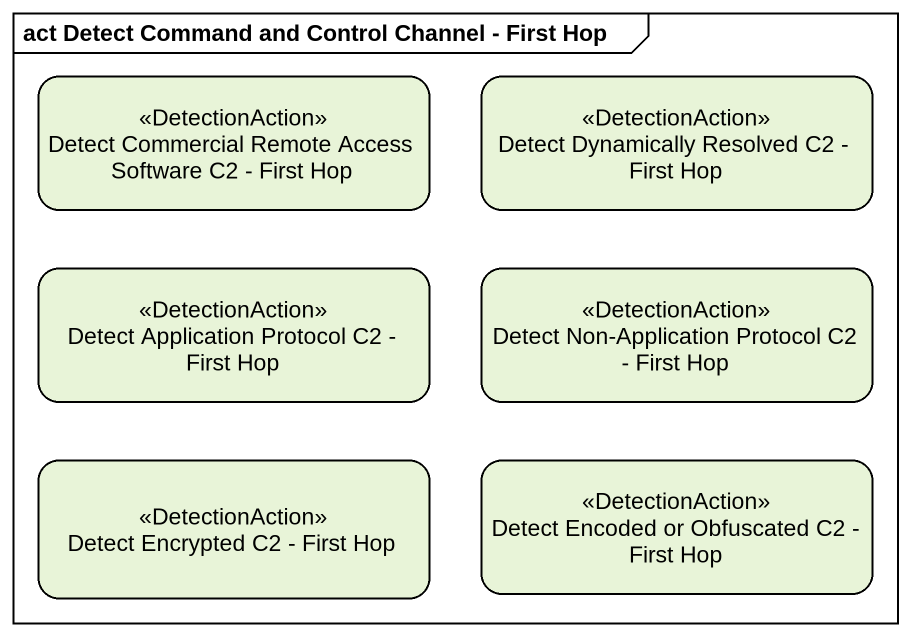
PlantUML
@startuml
mainframe act Detect Command and Control Channel - First Hop
hide empty description
state "Detect Commercial Remote Access Software C2 - First Hop" as Detect_Commercial_Remote <<DetectionAction>>
state "Detect Dynamically Resolved C2 - First Hop" as Detect_Dynamically_Resolved <<DetectionAction>>
state "Detect Application Protocol C2 - First Hop" as Detect_Application_Protocol <<DetectionAction>>
state "Detect Non-Application Protocol C2 - First Hop" as Detect_Non_Application <<DetectionAction>>
state "Detect Encrypted C2 - First Hop" as Detect_Encrypted_C2_First <<DetectionAction>>
state "Detect Encoded or Obfuscated C2 - First Hop" as Detect_Encoded_or <<DetectionAction>>
@enduml
